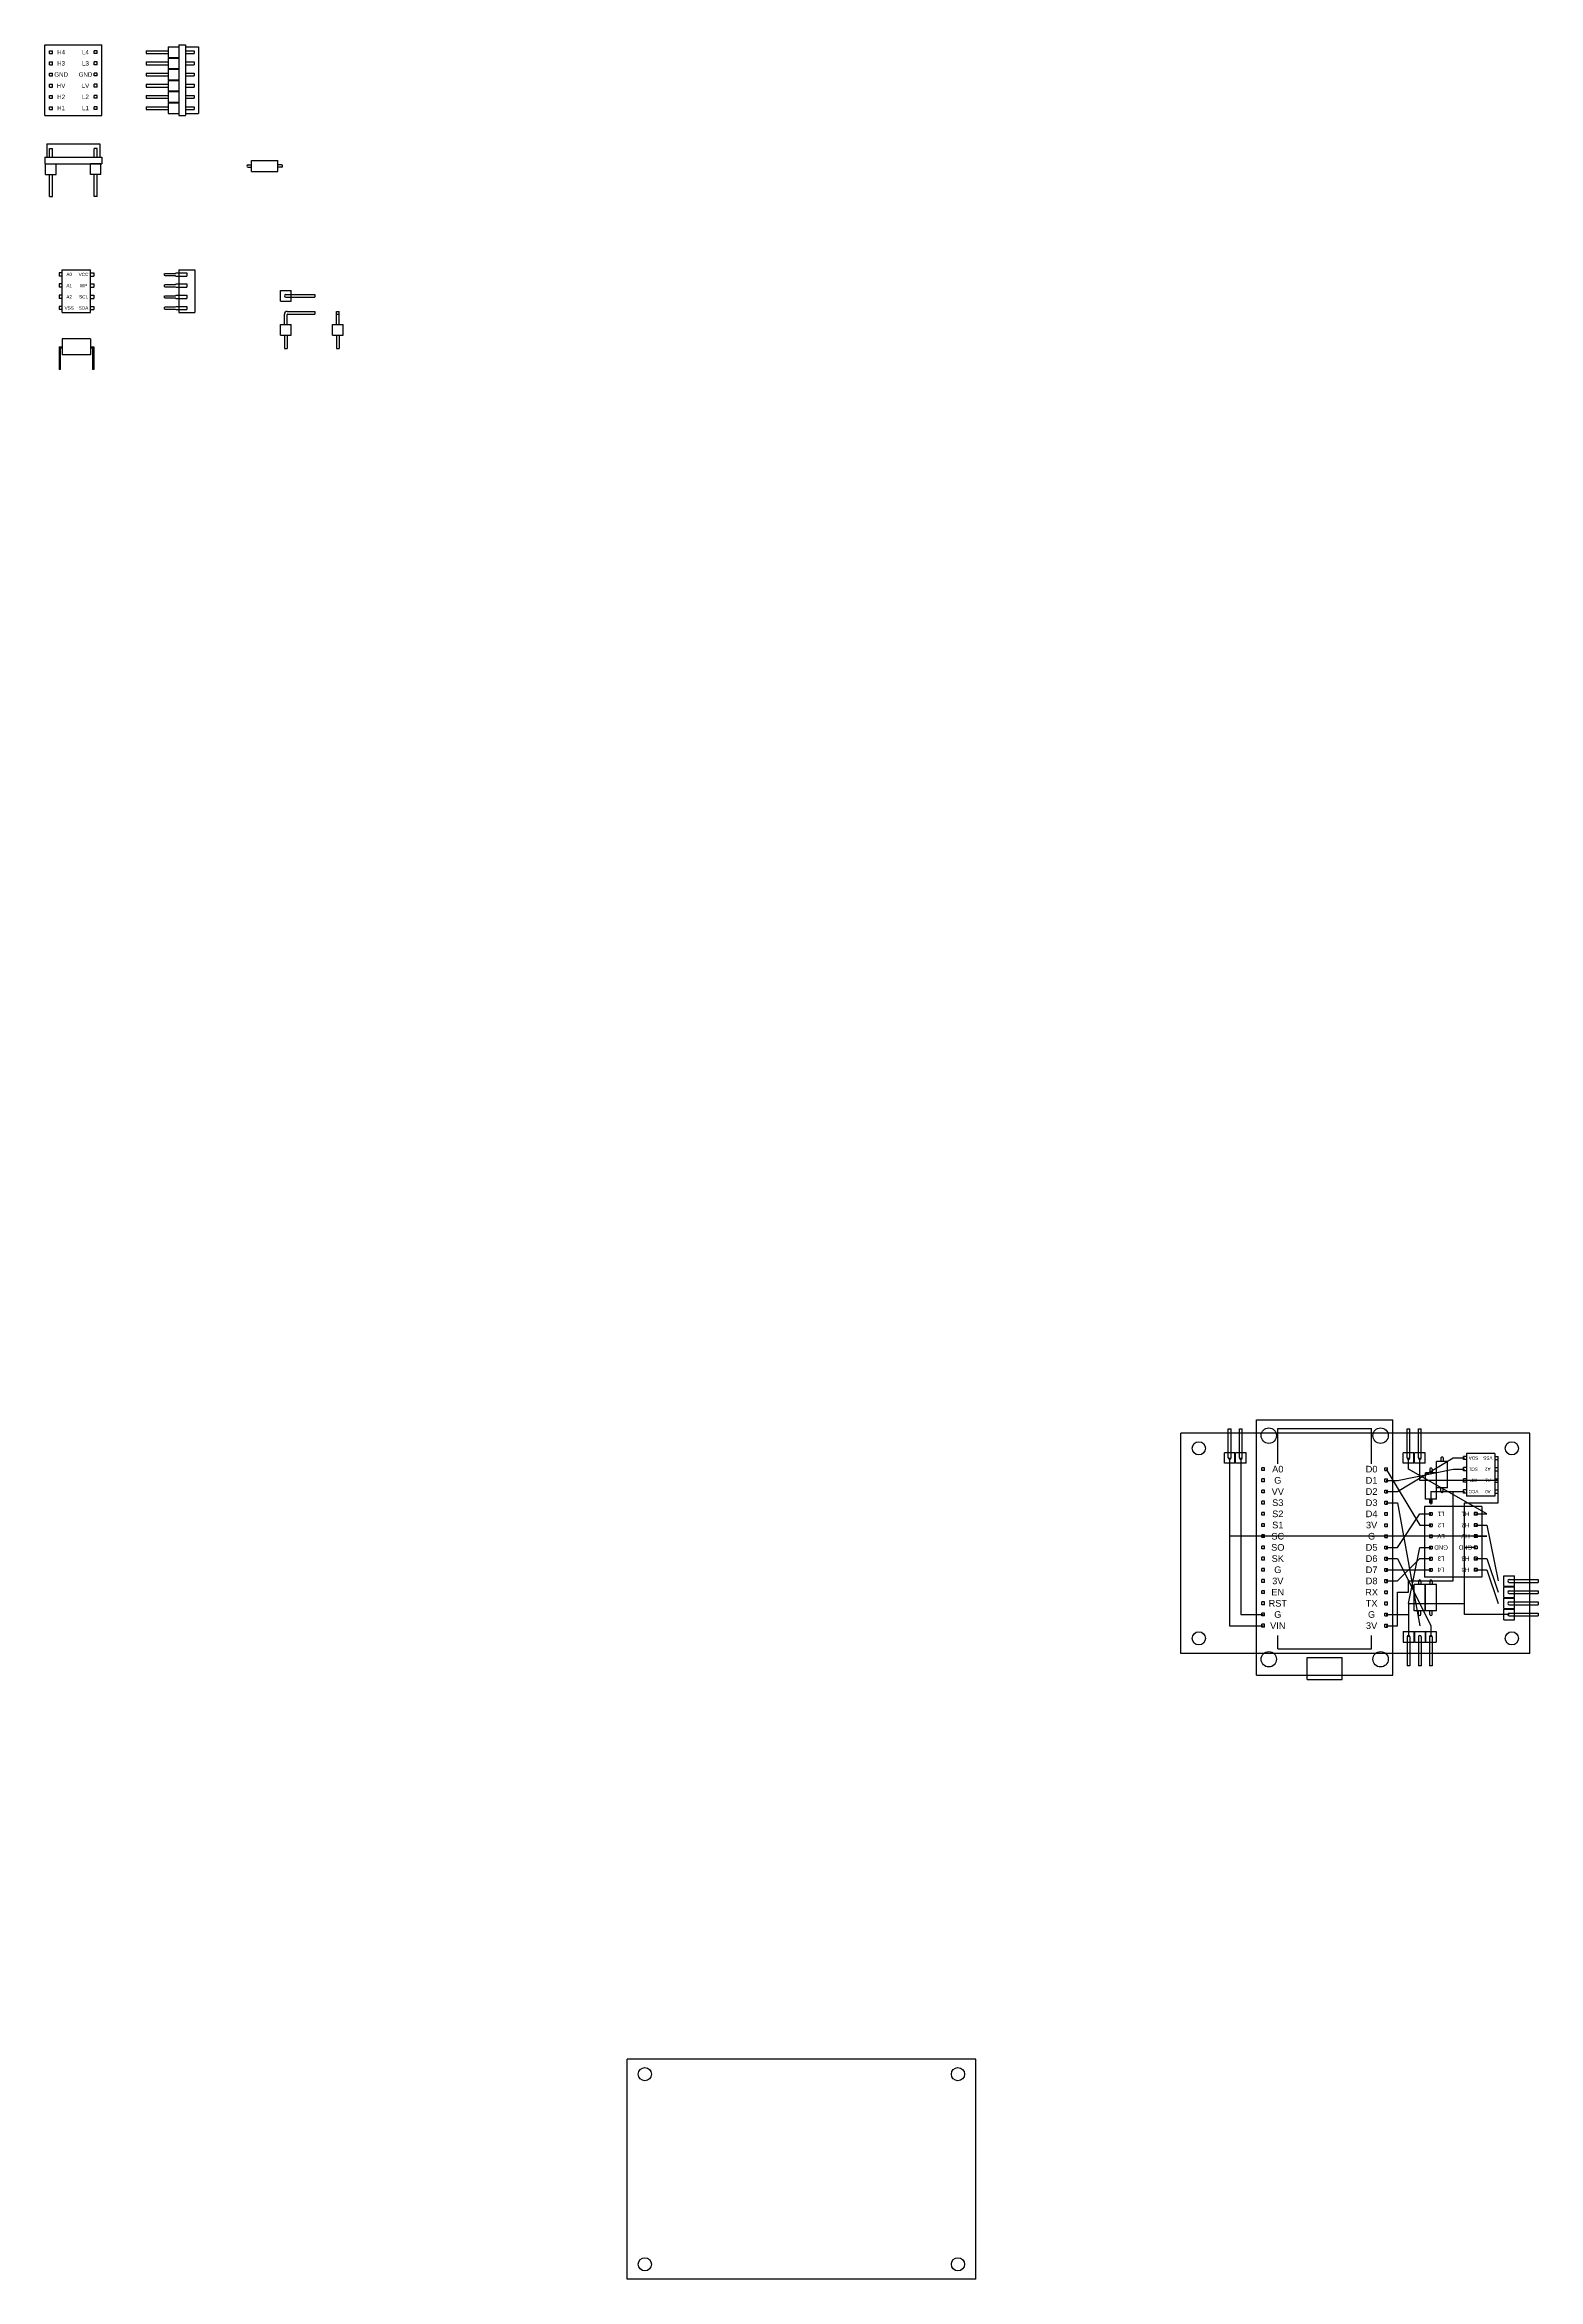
# Model space of a CAD drawing. Header units: millimetres. Extents: x 568 to 6362, y 128 to 4828.
# Drawn here: x 6022 to 6362, y 1759 to 2267 of the extents above; entities that cross this region are included whole.
import ezdxf

# ---------------------------------------------------------------- set-up
doc = ezdxf.new("R2010")
doc.units = ezdxf.units.MM

# ---------------------------------------------------------------- blocks, each defined once
blk = doc.blocks.new('Z$W@#21726')
at = {"color": 30}
for p, q in [((0, 1), (0, 59)), ((0, 59), (31, 59)), ((4.845, 57), (26.155, 57)), ((4.845, 49), (4.845, 57)), ((26.155, 49), (26.155, 57)), ((31, 1), (31, 59)), ((1.845, 48.095), (1.215, 48.095)), ((1.215, 47.465), (1.215, 48.095)), ((1.845, 47.465), (1.215, 47.465)), ((1.845, 47.465), (1.845, 48.095)), ((29.155, 47.465), (29.155, 48.095)), ((29.155, 48.095), (29.785, 48.095)), ((29.155, 47.465), (29.785, 47.465)), ((29.785, 47.465), (29.785, 48.095)), ((1.845, 45.555), (1.215, 45.555)), ((1.215, 44.925), (1.215, 45.555)), ((1.845, 44.925), (1.215, 44.925)), ((1.845, 43.015), (1.215, 43.015)), ((1.215, 42.385), (1.215, 43.015)), ((1.845, 42.385), (1.215, 42.385)), ((1.845, 44.925), (1.845, 45.555)), ((1.845, 42.385), (1.845, 43.015)), ((29.155, 44.925), (29.155, 45.555)), ((29.155, 45.555), (29.785, 45.555)), ((29.155, 44.925), (29.785, 44.925)), ((29.155, 42.385), (29.155, 43.015)), ((29.155, 43.015), (29.785, 43.015)), ((29.155, 42.385), (29.785, 42.385)), ((29.785, 44.925), (29.785, 45.555)), ((29.785, 42.385), (29.785, 43.015)), ((1.845, 40.475), (1.215, 40.475)), ((1.215, 39.845), (1.215, 40.475)), ((1.845, 39.845), (1.215, 39.845)), ((1.845, 37.935), (1.215, 37.935)), ((1.215, 37.305), (1.215, 37.935)), ((1.845, 37.305), (1.215, 37.305)), ((1.845, 39.845), (1.845, 40.475)), ((1.845, 37.305), (1.845, 37.935)), ((29.155, 39.845), (29.155, 40.475)), ((29.155, 40.475), (29.785, 40.475)), ((29.155, 39.845), (29.785, 39.845)), ((29.155, 37.305), (29.155, 37.935)), ((29.155, 37.935), (29.785, 37.935)), ((29.155, 37.305), (29.785, 37.305)), ((29.785, 39.845), (29.785, 40.475)), ((29.785, 37.305), (29.785, 37.935)), ((1.845, 35.395), (1.215, 35.395)), ((1.215, 34.765), (1.215, 35.395)), ((1.845, 34.765), (1.215, 34.765)), ((1.845, 32.855), (1.215, 32.855)), ((1.215, 32.225), (1.215, 32.855)), ((1.845, 32.225), (1.215, 32.225)), ((1.845, 34.765), (1.845, 35.395)), ((1.845, 32.225), (1.845, 32.855)), ((29.155, 34.765), (29.155, 35.395)), ((29.155, 35.395), (29.785, 35.395)), ((29.155, 34.765), (29.785, 34.765)), ((29.155, 32.225), (29.155, 32.855)), ((29.155, 32.855), (29.785, 32.855)), ((29.155, 32.225), (29.785, 32.225)), ((29.785, 34.765), (29.785, 35.395)), ((29.785, 32.225), (29.785, 32.855)), ((1.845, 30.315), (1.215, 30.315)), ((1.215, 29.685), (1.215, 30.315)), ((1.845, 29.685), (1.215, 29.685)), ((1.845, 27.775), (1.215, 27.775)), ((1.215, 27.145), (1.215, 27.775)), ((1.845, 27.145), (1.215, 27.145)), ((1.845, 29.685), (1.845, 30.315)), ((1.845, 27.145), (1.845, 27.775)), ((29.155, 29.685), (29.155, 30.315)), ((29.155, 30.315), (29.785, 30.315)), ((29.155, 29.685), (29.785, 29.685)), ((29.155, 27.145), (29.155, 27.775)), ((29.155, 27.775), (29.785, 27.775)), ((29.155, 27.145), (29.785, 27.145)), ((29.785, 29.685), (29.785, 30.315)), ((29.785, 27.145), (29.785, 27.775)), ((1.845, 25.235), (1.215, 25.235)), ((1.215, 24.605), (1.215, 25.235)), ((1.845, 24.605), (1.215, 24.605)), ((1.845, 22.695), (1.215, 22.695)), ((1.215, 22.065), (1.215, 22.695)), ((1.845, 22.065), (1.215, 22.065)), ((1.845, 24.605), (1.845, 25.235)), ((1.845, 22.065), (1.845, 22.695)), ((29.155, 24.605), (29.155, 25.235)), ((29.155, 25.235), (29.785, 25.235)), ((29.155, 24.605), (29.785, 24.605)), ((29.155, 22.065), (29.155, 22.695)), ((29.155, 22.695), (29.785, 22.695)), ((29.155, 22.065), (29.785, 22.065)), ((29.785, 24.605), (29.785, 25.235)), ((29.785, 22.065), (29.785, 22.695)), ((1.845, 20.155), (1.215, 20.155)), ((1.215, 19.525), (1.215, 20.155)), ((1.845, 19.525), (1.215, 19.525)), ((1.845, 17.615), (1.215, 17.615)), ((1.215, 16.985), (1.215, 17.615)), ((1.845, 16.985), (1.215, 16.985)), ((1.845, 19.525), (1.845, 20.155)), ((1.845, 16.985), (1.845, 17.615)), ((29.155, 19.525), (29.155, 20.155)), ((29.155, 20.155), (29.785, 20.155)), ((29.155, 19.525), (29.785, 19.525)), ((29.155, 16.985), (29.155, 17.615)), ((29.155, 17.615), (29.785, 17.615)), ((29.155, 16.985), (29.785, 16.985)), ((29.785, 19.525), (29.785, 20.155)), ((29.785, 16.985), (29.785, 17.615)), ((1.845, 15.075), (1.215, 15.075)), ((1.215, 14.445), (1.215, 15.075)), ((1.845, 14.445), (1.215, 14.445)), ((1.845, 12.535), (1.215, 12.535)), ((1.215, 11.905), (1.215, 12.535)), ((1.845, 11.905), (1.215, 11.905)), ((1.845, 14.445), (1.845, 15.075)), ((1.845, 11.905), (1.845, 12.535)), ((29.155, 14.445), (29.155, 15.075)), ((29.155, 15.075), (29.785, 15.075)), ((29.155, 14.445), (29.785, 14.445)), ((29.155, 11.905), (29.155, 12.535)), ((29.155, 12.535), (29.785, 12.535)), ((29.155, 11.905), (29.785, 11.905)), ((29.785, 14.445), (29.785, 15.075)), ((29.785, 11.905), (29.785, 12.535)), ((4.845, 7), (4.845, 10)), ((4.845, 7), (26.155, 7)), ((26.155, 7), (26.155, 10)), ((0, 1), (31, 1)), ((11.5, 0), (11.5, 5)), ((11.5, 5), (19.5, 5)), ((11.5, 0), (19.5, 0)), ((19.5, 0), (19.5, 5))]:
    blk.add_line(p, q, dxfattribs=at)
for centre in [(2.8, 55.4), (28.2, 55.4), (2.8, 4.6), (28.2, 4.6)]:
    blk.add_circle(centre, 1.75, dxfattribs=at)
at = {"color": 30, "char_height": 1.5, "width": 6, "attachment_point": 5}
for s, insert in [('{\\fArial|b0|i0|c238|p0;A0}', (4.845, 47.78)), ('{\\fArial|b0|i0|c238|p0;G}', (4.845, 45.24)), ('{\\fArial|b0|i0|c238|p0;D0}', (26.155, 47.78)), ('{\\fArial|b0|i0|c238|p0;D1}', (26.155, 45.24)), ('{\\fArial|b0|i0|c238|p0;VV}', (4.845, 42.7)), ('{\\fArial|b0|i0|c238|p0;S3}', (4.845, 40.16)), ('{\\fArial|b0|i0|c238|p0;D2}', (26.155, 42.7)), ('{\\fArial|b0|i0|c238|p0;D3}', (26.155, 40.16)), ('{\\fArial|b0|i0|c238|p0;S2}', (4.845, 37.62)), ('{\\fArial|b0|i0|c238|p0;S1}', (4.845, 35.08)), ('{\\fArial|b0|i0|c238|p0;3V}', (26.155, 35.08)), ('{\\fArial|b0|i0|c238|p0;D4}', (26.155, 37.62)), ('{\\fArial|b0|i0|c238|p0;SO}', (4.845, 30)), ('{\\fArial|b0|i0|c238|p0;SC}', (4.845, 32.54)), ('{\\fArial|b0|i0|c238|p0;D5}', (26.155, 30)), ('{\\fArial|b0|i0|c238|p0;G}', (26.155, 32.54)), ('{\\fArial|b0|i0|c238|p0;SK}', (4.845, 27.46)), ('{\\fArial|b0|i0|c238|p0;G}', (4.845, 24.92)), ('{\\fArial|b0|i0|c238|p0;D6}', (26.155, 27.46)), ('{\\fArial|b0|i0|c238|p0;D7}', (26.155, 24.92)), ('{\\fArial|b0|i0|c238|p0;EN}', (4.845, 19.84)), ('{\\fArial|b0|i0|c238|p0;3V}', (4.845, 22.38)), ('{\\fArial|b0|i0|c238|p0;RX}', (26.155, 19.84)), ('{\\fArial|b0|i0|c238|p0;D8}', (26.155, 22.38)), ('{\\fArial|b0|i0|c238|p0;RST}', (4.845, 17.3)), ('{\\fArial|b0|i0|c238|p0;G}', (4.845, 14.76)), ('{\\fArial|b0|i0|c238|p0;TX}', (26.155, 17.3)), ('{\\fArial|b0|i0|c238|p0;G}', (26.155, 14.76)), ('{\\fArial|b0|i0|c238|p0;VIN}', (4.845, 12.22)), ('{\\fArial|b0|i0|c238|p0;3V}', (26.155, 12.22))]:
    blk.add_mtext(s, dxfattribs=dict(at, insert=insert))
blk = doc.blocks.new('Z$W@#11942')
at = {"color": 40}
for p, q in [((0, 0), (0, 16.1)), ((0, 16.1), (13, 16.1)), ((13, 0), (13, 16.1)), ((1.105, 14.085), (1.105, 14.715)), ((1.105, 14.715), (1.735, 14.715)), ((1.105, 14.085), (1.735, 14.085)), ((1.105, 11.545), (1.105, 12.175)), ((1.105, 12.175), (1.735, 12.175)), ((1.105, 11.545), (1.735, 11.545)), ((1.735, 14.085), (1.735, 14.715)), ((1.735, 11.545), (1.735, 12.175)), ((11.895, 14.715), (11.265, 14.715)), ((11.265, 14.085), (11.265, 14.715)), ((11.895, 14.085), (11.265, 14.085)), ((11.895, 12.175), (11.265, 12.175)), ((11.265, 11.545), (11.265, 12.175)), ((11.895, 11.545), (11.265, 11.545)), ((11.895, 14.085), (11.895, 14.715)), ((11.895, 11.545), (11.895, 12.175)), ((1.105, 9.005), (1.105, 9.635)), ((1.105, 9.635), (1.735, 9.635)), ((1.105, 9.005), (1.735, 9.005)), ((1.105, 6.465), (1.105, 7.095)), ((1.105, 7.095), (1.735, 7.095)), ((1.105, 6.465), (1.735, 6.465)), ((1.735, 9.005), (1.735, 9.635)), ((1.735, 6.465), (1.735, 7.095)), ((11.895, 9.635), (11.265, 9.635)), ((11.265, 9.005), (11.265, 9.635)), ((11.895, 9.005), (11.265, 9.005)), ((11.895, 7.095), (11.265, 7.095)), ((11.265, 6.465), (11.265, 7.095)), ((11.895, 6.465), (11.265, 6.465)), ((11.895, 9.005), (11.895, 9.635)), ((11.895, 6.465), (11.895, 7.095)), ((0, 0), (13, 0)), ((1.105, 3.925), (1.105, 4.555)), ((1.105, 4.555), (1.735, 4.555)), ((1.105, 3.925), (1.735, 3.925)), ((1.105, 1.385), (1.105, 2.015)), ((1.105, 2.015), (1.735, 2.015)), ((1.105, 1.385), (1.735, 1.385)), ((1.735, 3.925), (1.735, 4.555)), ((1.735, 1.385), (1.735, 2.015)), ((11.895, 4.555), (11.265, 4.555)), ((11.265, 3.925), (11.265, 4.555)), ((11.895, 3.925), (11.265, 3.925)), ((11.895, 2.015), (11.265, 2.015)), ((11.265, 1.385), (11.265, 2.015)), ((11.895, 1.385), (11.265, 1.385)), ((11.895, 3.925), (11.895, 4.555)), ((11.895, 1.385), (11.895, 2.015))]:
    blk.add_line(p, q, dxfattribs=at)
at = {"color": 40, "char_height": 1, "width": 4, "attachment_point": 5}
for s, insert in [('{\\fArial|b0|i0|c238|p0;H4}', (3.735, 14.4)), ('{\\fArial|b0|i0|c238|p0;H3}', (3.735, 11.86)), ('{\\fArial|b0|i0|c238|p0;L4}', (9.265, 14.4)), ('{\\fArial|b0|i0|c238|p0;L3}', (9.265, 11.86)), ('{\\fArial|b0|i0|c238|p0;GND}', (3.735, 9.32)), ('{\\fArial|b0|i0|c238|p0;HV}', (3.735, 6.78)), ('{\\fArial|b0|i0|c238|p0;GND}', (9.265, 9.32)), ('{\\fArial|b0|i0|c238|p0;LV}', (9.265, 6.78)), ('{\\fArial|b0|i0|c238|p0;H2}', (3.735, 4.24)), ('{\\fArial|b0|i0|c238|p0;H1}', (3.735, 1.7)), ('{\\fArial|b0|i0|c238|p0;L2}', (9.265, 4.24)), ('{\\fArial|b0|i0|c238|p0;L1}', (9.265, 1.7))]:
    blk.add_mtext(s, dxfattribs=dict(at, insert=insert))
blk = doc.blocks.new('Z$W@#2995')
at = {"color": 52}
for p, q in [((0, 9.015), (0, 8.265)), ((0.735, 9.015), (0, 9.015)), ((0.735, 8.265), (0, 8.265)), ((0, 6.475), (0, 5.725)), ((0.735, 6.475), (0, 6.475)), ((0.735, 5.725), (0, 5.725)), ((0.735, 0), (0.735, 9.66)), ((0.735, 9.66), (7.135, 9.66)), ((7.135, 0), (7.135, 9.66)), ((7.135, 9.015), (7.87, 9.015)), ((7.135, 8.265), (7.87, 8.265)), ((7.135, 6.475), (7.87, 6.475)), ((7.135, 5.725), (7.87, 5.725)), ((7.87, 9.015), (7.87, 8.265)), ((7.87, 6.475), (7.87, 5.725)), ((0, 3.935), (0, 3.185)), ((0.735, 3.935), (0, 3.935)), ((0.735, 3.185), (0, 3.185)), ((0, 1.395), (0, 0.645)), ((0.735, 1.395), (0, 1.395)), ((0.735, 0.645), (0, 0.645)), ((0.735, 0), (7.135, 0)), ((7.135, 3.935), (7.87, 3.935)), ((7.135, 3.185), (7.87, 3.185)), ((7.135, 1.395), (7.87, 1.395)), ((7.135, 0.645), (7.87, 0.645)), ((7.87, 3.935), (7.87, 3.185)), ((7.87, 1.395), (7.87, 0.645))]:
    blk.add_line(p, q, dxfattribs=at)
at = {"color": 52, "char_height": 0.75, "width": 3.2525, "attachment_point": 5}
for s, insert in [('{\\fArial|b0|i0|c238|p0;A0}', (2.30875, 8.64)), ('{\\fArial|b0|i0|c238|p0;A1}', (2.30875, 6.1)), ('{\\fArial|b0|i0|c238|p0;VCC}', (5.56125, 8.64)), ('{\\fArial|b0|i0|c238|p0;WP}', (5.56125, 6.1)), ('{\\fArial|b0|i0|c238|p0;VSS}', (2.30875, 1.02)), ('{\\fArial|b0|i0|c238|p0;A2}', (2.30875, 3.56)), ('{\\fArial|b0|i0|c238|p0;SDA}', (5.56125, 1.02)), ('{\\fArial|b0|i0|c238|p0;SCL}', (5.56125, 3.56))]:
    blk.add_mtext(s, dxfattribs=dict(at, insert=insert))
blk = doc.blocks.new('Z$W@#25667')
at = {"color": 72}
for p, q in [((0, 0), (0, 2.4)), ((0, 2.4), (2.4, 2.4)), ((0, 0), (2.4, 0)), ((1.2, 1.515), (7.815, 1.515)), ((1.2, 0.885), (7.815, 0.885)), ((2.4, 0), (2.4, 2.4)), ((7.815, 1.515), (7.815, 0.885))]:
    blk.add_line(p, q, dxfattribs=at)
blk.add_arc((1.2, 1.2), 0.315, 90, 270, dxfattribs=at)
blk = doc.blocks.new('Z$W@#26299')
at = {"color": 191}
for p, q in [((0.25, 1.5), (1.06, 1.5)), ((0.25, 1), (1.06, 1)), ((1.06, 0), (1.06, 2.5)), ((1.06, 2.5), (7.06, 2.5)), ((1.06, 0), (7.06, 0)), ((7.06, 0), (7.06, 2.5)), ((7.87, 1.5), (7.06, 1.5)), ((7.87, 1), (7.06, 1))]:
    blk.add_line(p, q, dxfattribs=at)
for centre, start, end in [((0.25, 1.25), 90, 270), ((7.87, 1.25), 270, 90)]:
    blk.add_arc(centre, 0.25, start, end, dxfattribs=at)
blk = doc.blocks.new('Z$W@#16827')
at = {"color": 8}
for p, q in [((0, 0), (0, 50)), ((79.25, 50), (0, 50)), ((79.25, 0), (79.25, 50)), ((79.25, 0), (0, 0))]:
    blk.add_line(p, q, dxfattribs=at)
for centre in [(4.065, 46.59), (75.185, 46.59), (4.065, 3.41), (75.185, 3.41)]:
    blk.add_circle(centre, 1.5, dxfattribs=at)

msp = doc.modelspace()

# ---------------------------------------------------------------- linework, layer by layer
at = {"color": 40}
for p, q in [((6022.374, 2250.63), (6022.374, 2266.73)), ((6022.374, 2266.73), (6035.374, 2266.73)), ((6023.479, 2264.715), (6023.479, 2265.345)), ((6023.479, 2265.345), (6024.109, 2265.345)), ((6023.479, 2264.715), (6024.109, 2264.715)), ((6024.109, 2264.715), (6024.109, 2265.345)), ((6034.269, 2265.345), (6033.639, 2265.345)), ((6033.639, 2264.715), (6033.639, 2265.345)), ((6034.269, 2264.715), (6033.639, 2264.715)), ((6034.269, 2264.715), (6034.269, 2265.345)), ((6035.374, 2250.63), (6035.374, 2266.73)), ((6045.426, 2265.345), (6045.426, 2264.715)), ((6045.426, 2265.345), (6050.426, 2265.345)), ((6045.426, 2264.715), (6050.426, 2264.715)), ((6050.426, 2266.23), (6050.426, 2263.83)), ((6050.426, 2266.23), (6052.826, 2266.23)), ((6052.826, 2266.73), (6052.826, 2250.63)), ((6052.826, 2266.73), (6054.326, 2266.73)), ((6054.326, 2266.73), (6054.326, 2250.63)), ((6054.326, 2266.23), (6057.326, 2266.23)), ((6054.326, 2265.345), (6056.326, 2265.345)), ((6054.326, 2264.715), (6056.326, 2264.715)), ((6056.326, 2265.345), (6056.326, 2264.715)), ((6057.326, 2266.23), (6057.326, 2251.13)), ((6023.479, 2262.175), (6023.479, 2262.805)), ((6023.479, 2262.805), (6024.109, 2262.805)), ((6023.479, 2262.175), (6024.109, 2262.175)), ((6023.479, 2259.635), (6023.479, 2260.265)), ((6023.479, 2260.265), (6024.109, 2260.265)), ((6023.479, 2259.635), (6024.109, 2259.635)), ((6024.109, 2262.175), (6024.109, 2262.805)), ((6024.109, 2259.635), (6024.109, 2260.265)), ((6034.269, 2262.805), (6033.639, 2262.805)), ((6033.639, 2262.175), (6033.639, 2262.805)), ((6034.269, 2262.175), (6033.639, 2262.175)), ((6034.269, 2260.265), (6033.639, 2260.265)), ((6033.639, 2259.635), (6033.639, 2260.265)), ((6034.269, 2259.635), (6033.639, 2259.635)), ((6034.269, 2262.175), (6034.269, 2262.805)), ((6034.269, 2259.635), (6034.269, 2260.265)), ((6045.426, 2262.805), (6045.426, 2262.175)), ((6045.426, 2262.805), (6050.426, 2262.805)), ((6045.426, 2262.175), (6050.426, 2262.175)), ((6045.426, 2260.265), (6045.426, 2259.635)), ((6045.426, 2260.265), (6050.426, 2260.265)), ((6045.426, 2259.635), (6050.426, 2259.635)), ((6050.426, 2263.83), (6052.826, 2263.83)), ((6050.426, 2263.69), (6050.426, 2261.29)), ((6050.426, 2263.69), (6052.826, 2263.69)), ((6050.426, 2261.29), (6052.826, 2261.29)), ((6050.426, 2261.15), (6050.426, 2258.75)), ((6050.426, 2261.15), (6052.826, 2261.15)), ((6054.326, 2262.805), (6056.326, 2262.805)), ((6054.326, 2262.175), (6056.326, 2262.175)), ((6054.326, 2260.265), (6056.326, 2260.265)), ((6054.326, 2259.635), (6056.326, 2259.635)), ((6056.326, 2262.805), (6056.326, 2262.175)), ((6056.326, 2260.265), (6056.326, 2259.635)), ((6023.479, 2257.095), (6023.479, 2257.725)), ((6023.479, 2257.725), (6024.109, 2257.725)), ((6023.479, 2257.095), (6024.109, 2257.095)), ((6023.479, 2254.555), (6023.479, 2255.185)), ((6023.479, 2255.185), (6024.109, 2255.185)), ((6023.479, 2254.555), (6024.109, 2254.555)), ((6024.109, 2257.095), (6024.109, 2257.725)), ((6024.109, 2254.555), (6024.109, 2255.185)), ((6034.269, 2257.725), (6033.639, 2257.725)), ((6033.639, 2257.095), (6033.639, 2257.725)), ((6034.269, 2257.095), (6033.639, 2257.095)), ((6034.269, 2255.185), (6033.639, 2255.185)), ((6033.639, 2254.555), (6033.639, 2255.185)), ((6034.269, 2254.555), (6033.639, 2254.555)), ((6034.269, 2257.095), (6034.269, 2257.725)), ((6034.269, 2254.555), (6034.269, 2255.185)), ((6045.426, 2257.725), (6045.426, 2257.095)), ((6045.426, 2257.725), (6050.426, 2257.725)), ((6045.426, 2257.095), (6050.426, 2257.095)), ((6045.426, 2255.185), (6045.426, 2254.555)), ((6045.426, 2255.185), (6050.426, 2255.185)), ((6045.426, 2254.555), (6050.426, 2254.555)), ((6050.426, 2258.75), (6052.826, 2258.75)), ((6050.426, 2258.61), (6050.426, 2256.21)), ((6050.426, 2258.61), (6052.826, 2258.61)), ((6050.426, 2256.21), (6052.826, 2256.21)), ((6050.426, 2256.07), (6050.426, 2253.67)), ((6050.426, 2256.07), (6052.826, 2256.07)), ((6054.326, 2257.725), (6056.326, 2257.725)), ((6054.326, 2257.095), (6056.326, 2257.095)), ((6054.326, 2255.185), (6056.326, 2255.185)), ((6054.326, 2254.555), (6056.326, 2254.555)), ((6056.326, 2257.725), (6056.326, 2257.095)), ((6056.326, 2255.185), (6056.326, 2254.555)), ((6022.374, 2250.63), (6035.374, 2250.63)), ((6023.479, 2252.015), (6023.479, 2252.645)), ((6023.479, 2252.645), (6024.109, 2252.645)), ((6023.479, 2252.015), (6024.109, 2252.015)), ((6024.109, 2252.015), (6024.109, 2252.645)), ((6034.269, 2252.645), (6033.639, 2252.645)), ((6033.639, 2252.015), (6033.639, 2252.645)), ((6034.269, 2252.015), (6033.639, 2252.015)), ((6034.269, 2252.015), (6034.269, 2252.645)), ((6045.426, 2252.645), (6045.426, 2252.015)), ((6045.426, 2252.645), (6050.426, 2252.645)), ((6045.426, 2252.015), (6050.426, 2252.015)), ((6050.426, 2253.67), (6052.826, 2253.67)), ((6050.426, 2253.53), (6050.426, 2251.13)), ((6050.426, 2253.53), (6052.826, 2253.53)), ((6050.426, 2251.13), (6052.826, 2251.13)), ((6052.826, 2250.63), (6054.326, 2250.63)), ((6054.326, 2252.645), (6056.326, 2252.645)), ((6054.326, 2252.015), (6056.326, 2252.015)), ((6054.326, 2251.13), (6057.326, 2251.13)), ((6056.326, 2252.645), (6056.326, 2252.015)), ((6022.874, 2244.175), (6034.874, 2244.175)), ((6022.874, 2244.175), (6022.874, 2241.175)), ((6034.874, 2244.175), (6034.874, 2241.175)), ((6022.374, 2241.175), (6022.374, 2239.675)), ((6022.374, 2241.175), (6035.374, 2241.175)), ((6022.374, 2239.675), (6035.374, 2239.675)), ((6022.594, 2237.275), (6022.594, 2239.675)), ((6022.594, 2239.675), (6024.994, 2239.675)), ((6023.479, 2243.175), (6024.109, 2243.175)), ((6023.479, 2241.175), (6023.479, 2243.175)), ((6024.109, 2241.175), (6024.109, 2243.175)), ((6024.994, 2237.275), (6024.994, 2239.675)), ((6032.754, 2237.275), (6032.754, 2239.675)), ((6035.154, 2239.675), (6032.754, 2239.675)), ((6034.269, 2243.175), (6033.639, 2243.175)), ((6033.639, 2241.175), (6033.639, 2243.175)), ((6034.269, 2241.175), (6034.269, 2243.175)), ((6035.154, 2237.275), (6035.154, 2239.675)), ((6035.374, 2241.175), (6035.374, 2239.675)), ((6022.594, 2237.275), (6024.994, 2237.275)), ((6023.479, 2232.275), (6023.479, 2237.275)), ((6024.109, 2232.275), (6024.109, 2237.275)), ((6035.154, 2237.275), (6032.754, 2237.275)), ((6033.639, 2232.275), (6033.639, 2237.275)), ((6034.269, 2232.275), (6034.269, 2237.275)), ((6023.479, 2232.275), (6024.109, 2232.275)), ((6034.269, 2232.275), (6033.639, 2232.275))]:
    msp.add_line(p, q, dxfattribs=at)
at = {"color": 191}
for p, q in [((6068.561, 2239.417), (6069.371, 2239.417)), ((6068.561, 2238.917), (6069.371, 2238.917)), ((6069.371, 2237.917), (6069.371, 2240.417)), ((6069.371, 2240.417), (6075.371, 2240.417)), ((6075.371, 2237.917), (6075.371, 2240.417)), ((6076.181, 2239.417), (6075.371, 2239.417)), ((6076.181, 2238.917), (6075.371, 2238.917)), ((6069.371, 2237.917), (6075.371, 2237.917))]:
    msp.add_line(p, q, dxfattribs=at)
at = {"color": 52}
for p, q in [((6025.637, 2214.904), (6025.637, 2214.154)), ((6026.372, 2214.904), (6025.637, 2214.904)), ((6026.372, 2214.154), (6025.637, 2214.154)), ((6026.372, 2205.889), (6026.372, 2215.549)), ((6026.372, 2215.549), (6032.772, 2215.549)), ((6032.772, 2205.889), (6032.772, 2215.549)), ((6032.772, 2214.904), (6033.507, 2214.904)), ((6032.772, 2214.154), (6033.507, 2214.154)), ((6033.507, 2214.904), (6033.507, 2214.154)), ((6049.526, 2214.654), (6049.726, 2214.779)), ((6049.526, 2214.654), (6049.526, 2214.404)), ((6049.526, 2214.404), (6049.726, 2214.279)), ((6049.726, 2214.779), (6052.026, 2214.779)), ((6049.726, 2214.279), (6052.026, 2214.279)), ((6052.026, 2214.779), (6052.226, 2214.904)), ((6052.026, 2214.279), (6052.226, 2214.154)), ((6052.226, 2214.904), (6054.651, 2214.904)), ((6052.226, 2214.154), (6054.651, 2214.154)), ((6052.826, 2215.549), (6056.476, 2215.549)), ((6052.826, 2215.549), (6052.826, 2205.889)), ((6054.651, 2214.904), (6054.651, 2214.154)), ((6056.476, 2215.549), (6056.476, 2205.889)), ((6025.637, 2212.364), (6025.637, 2211.614)), ((6026.372, 2212.364), (6025.637, 2212.364)), ((6026.372, 2211.614), (6025.637, 2211.614)), ((6025.637, 2209.824), (6025.637, 2209.074)), ((6026.372, 2209.824), (6025.637, 2209.824)), ((6026.372, 2209.074), (6025.637, 2209.074)), ((6032.772, 2212.364), (6033.507, 2212.364)), ((6032.772, 2211.614), (6033.507, 2211.614)), ((6032.772, 2209.824), (6033.507, 2209.824)), ((6032.772, 2209.074), (6033.507, 2209.074)), ((6033.507, 2212.364), (6033.507, 2211.614)), ((6033.507, 2209.824), (6033.507, 2209.074)), ((6049.526, 2212.114), (6049.726, 2212.239)), ((6049.526, 2212.114), (6049.526, 2211.864)), ((6049.526, 2211.864), (6049.726, 2211.739)), ((6049.526, 2209.574), (6049.726, 2209.699)), ((6049.526, 2209.574), (6049.526, 2209.324)), ((6049.526, 2209.324), (6049.726, 2209.199)), ((6049.726, 2212.239), (6052.026, 2212.239)), ((6049.726, 2211.739), (6052.026, 2211.739)), ((6049.726, 2209.699), (6052.026, 2209.699)), ((6049.726, 2209.199), (6052.026, 2209.199)), ((6052.026, 2212.239), (6052.226, 2212.364)), ((6052.026, 2211.739), (6052.226, 2211.614)), ((6052.026, 2209.699), (6052.226, 2209.824)), ((6052.026, 2209.199), (6052.226, 2209.074)), ((6052.226, 2212.364), (6054.651, 2212.364)), ((6052.226, 2211.614), (6054.651, 2211.614)), ((6052.226, 2209.824), (6054.651, 2209.824)), ((6052.226, 2209.074), (6054.651, 2209.074)), ((6054.651, 2212.364), (6054.651, 2211.614)), ((6054.651, 2209.824), (6054.651, 2209.074)), ((6025.637, 2207.284), (6025.637, 2206.534)), ((6026.372, 2207.284), (6025.637, 2207.284)), ((6026.372, 2206.534), (6025.637, 2206.534)), ((6026.372, 2205.889), (6032.772, 2205.889)), ((6032.772, 2207.284), (6033.507, 2207.284)), ((6032.772, 2206.534), (6033.507, 2206.534)), ((6033.507, 2207.284), (6033.507, 2206.534)), ((6049.526, 2207.034), (6049.726, 2207.159)), ((6049.526, 2207.034), (6049.526, 2206.784)), ((6049.526, 2206.784), (6049.726, 2206.659)), ((6049.726, 2207.159), (6052.026, 2207.159)), ((6049.726, 2206.659), (6052.026, 2206.659)), ((6052.026, 2207.159), (6052.226, 2207.284)), ((6052.026, 2206.659), (6052.226, 2206.534)), ((6052.226, 2207.284), (6054.651, 2207.284)), ((6052.226, 2206.534), (6054.651, 2206.534)), ((6052.826, 2205.889), (6056.476, 2205.889)), ((6054.651, 2207.284), (6054.651, 2206.534)), ((6026.372, 2199.92), (6026.372, 2196.27)), ((6032.772, 2199.92), (6026.372, 2199.92)), ((6032.772, 2199.92), (6032.772, 2196.27)), ((6025.637, 2198.095), (6025.637, 2192.97)), ((6025.637, 2198.095), (6026.372, 2198.095)), ((6025.887, 2197.845), (6025.887, 2192.97)), ((6025.887, 2197.845), (6026.372, 2197.845)), ((6032.772, 2196.27), (6026.372, 2196.27)), ((6032.772, 2198.095), (6033.507, 2198.095)), ((6032.772, 2197.845), (6033.257, 2197.845)), ((6033.257, 2197.845), (6033.257, 2192.97)), ((6033.507, 2198.095), (6033.507, 2192.97)), ((6025.887, 2192.97), (6025.637, 2192.97)), ((6033.507, 2192.97), (6033.257, 2192.97))]:
    msp.add_line(p, q, dxfattribs=at)
at = {"color": 72}
for p, q in [((6075.949, 2208.471), (6075.949, 2210.871)), ((6075.949, 2210.871), (6078.349, 2210.871)), ((6075.949, 2208.471), (6078.349, 2208.471)), ((6077.149, 2209.986), (6083.764, 2209.986)), ((6077.149, 2209.356), (6083.764, 2209.356)), ((6078.349, 2208.471), (6078.349, 2210.871)), ((6083.764, 2209.986), (6083.764, 2209.356)), ((6076.834, 2203.132), (6076.834, 2205.502)), ((6077.464, 2206.132), (6083.764, 2206.132)), ((6077.464, 2203.132), (6077.464, 2205.458)), ((6077.509, 2205.502), (6083.764, 2205.502)), ((6083.764, 2206.132), (6083.764, 2205.502)), ((6088.642, 2206.132), (6089.272, 2206.132)), ((6088.642, 2203.132), (6088.642, 2206.132)), ((6088.642, 2205.502), (6089.272, 2205.502)), ((6089.272, 2203.132), (6089.272, 2206.132)), ((6075.949, 2200.732), (6075.949, 2203.132)), ((6075.949, 2203.132), (6078.349, 2203.132)), ((6075.949, 2200.732), (6078.349, 2200.732)), ((6076.834, 2200.732), (6076.834, 2197.732)), ((6077.464, 2200.732), (6077.464, 2197.732)), ((6078.349, 2200.732), (6078.349, 2203.132)), ((6087.757, 2200.732), (6087.757, 2203.132)), ((6087.757, 2203.132), (6090.157, 2203.132)), ((6087.757, 2200.732), (6090.157, 2200.732)), ((6088.642, 2200.732), (6088.642, 2197.732)), ((6089.272, 2200.732), (6089.272, 2197.732)), ((6090.157, 2200.732), (6090.157, 2203.132)), ((6076.834, 2197.732), (6077.464, 2197.732)), ((6088.642, 2197.732), (6089.272, 2197.732))]:
    msp.add_line(p, q, dxfattribs=at)
at = {"color": 1}
for p, q in [((6291.554, 1945.645), (6291.554, 1907.545)), ((6337.274, 1938.025), (6344.894, 1938.025)), ((6337.274, 1938.025), (6337.274, 1935.485)), ((6342.354, 1917.705), (6342.354, 1938.025)), ((6342.354, 1927.865), (6337.274, 1927.865)), ((6342.354, 1927.865), (6337.274, 1927.865)), ((6329.654, 1907.545), (6329.654, 1915.165)), ((6329.654, 1915.165), (6332.194, 1915.165)), ((6332.194, 1917.705), (6342.354, 1917.705)), ((6332.194, 1915.165), (6332.194, 1917.705)), ((6291.554, 1907.545), (6299.174, 1907.545)), ((6327.114, 1907.545), (6329.654, 1907.545))]:
    msp.add_line(p, q, dxfattribs=at)
at = {"color": 5}
for p, q in [((6294.094, 1945.645), (6294.094, 1910.085)), ((6334.734, 1940.565), (6334.734, 1945.645)), ((6352.514, 1935.485), (6352.514, 1945.645)), ((6352.514, 1940.565), (6334.734, 1940.565)), ((6344.894, 1912.625), (6344.894, 1935.485)), ((6344.894, 1935.485), (6352.514, 1935.485)), ((6332.194, 1912.625), (6334.734, 1925.325)), ((6334.734, 1925.325), (6337.274, 1925.325)), ((6347.434, 1925.325), (6344.894, 1925.325)), ((6294.094, 1910.085), (6299.174, 1910.085)), ((6327.114, 1910.085), (6332.194, 1910.085)), ((6332.194, 1912.625), (6332.194, 1905.005)), ((6332.194, 1912.625), (6344.894, 1912.625)), ((6344.894, 1910.085), (6344.894, 1912.625)), ((6355.054, 1910.085), (6344.894, 1910.085))]:
    msp.add_line(p, q, dxfattribs=at)
at = {"color": 102}
for p, q in [((6329.654, 1938.025), (6342.354, 1945.645)), ((6332.194, 1943.105), (6332.194, 1945.645)), ((6342.354, 1945.645), (6344.894, 1945.645)), ((6327.114, 1943.105), (6334.734, 1930.405)), ((6327.114, 1940.565), (6329.654, 1940.565)), ((6329.654, 1940.565), (6342.354, 1943.105)), ((6349.974, 1932.945), (6332.194, 1943.105)), ((6342.354, 1943.105), (6344.894, 1943.105)), ((6327.114, 1938.025), (6329.654, 1938.025)), ((6327.114, 1935.485), (6329.654, 1935.485)), ((6329.654, 1935.485), (6334.734, 1907.545)), ((6329.654, 1925.325), (6334.734, 1932.945)), ((6334.734, 1932.945), (6337.274, 1932.945)), ((6334.734, 1930.405), (6337.274, 1930.405)), ((6347.434, 1932.945), (6349.974, 1932.945)), ((6347.434, 1930.405), (6349.974, 1930.405)), ((6349.974, 1930.405), (6352.514, 1917.705)), ((6349.974, 1927.865), (6291.554, 1927.865)), ((6327.114, 1925.325), (6329.654, 1925.325)), ((6347.434, 1927.865), (6349.974, 1927.865)), ((6327.114, 1922.785), (6329.654, 1922.785)), ((6327.114, 1920.245), (6329.654, 1920.245)), ((6329.654, 1922.785), (6337.274, 1907.545)), ((6329.654, 1917.705), (6334.734, 1922.785)), ((6329.654, 1920.245), (6334.734, 1920.245)), ((6334.734, 1922.785), (6337.274, 1922.785)), ((6334.734, 1920.245), (6337.274, 1920.245)), ((6347.434, 1922.785), (6349.974, 1922.785)), ((6347.434, 1920.245), (6349.974, 1920.245)), ((6349.974, 1922.785), (6352.514, 1915.165)), ((6349.974, 1920.245), (6352.514, 1912.625)), ((6327.114, 1917.705), (6329.654, 1917.705)), ((6337.274, 1907.545), (6337.274, 1905.005))]:
    msp.add_line(p, q, dxfattribs=at)
at = {"color": 8}
for p, q in [((6154.655, 1759.053), (6154.655, 1809.053)), ((6233.905, 1809.053), (6154.655, 1809.053)), ((6233.905, 1759.053), (6233.905, 1809.053)), ((6233.905, 1759.053), (6154.655, 1759.053))]:
    msp.add_line(p, q, dxfattribs=at)
for centre in [(6158.72, 1805.643), (6229.84, 1805.643), (6158.72, 1762.463), (6229.84, 1762.463)]:
    msp.add_circle(centre, 1.5, dxfattribs=at)
at = {"color": 191}
for centre, start, end in [((6068.561, 2239.167), 90, 270), ((6076.181, 2239.167), 270, 90)]:
    msp.add_arc(centre, 0.25, start, end, dxfattribs=at)
at = {"color": 72}
for centre, radius, end in [((6077.149, 2209.671), 0.315, 270), ((6077.464, 2205.502), 0.63, 180), ((6077.509, 2205.458), 0.0444, 180)]:
    msp.add_arc(centre, radius, 90, end, dxfattribs=at)

# ---------------------------------------------------------------- block references
at = {"color": 8}
msp.add_blockref('Z$W@#16827', (6280.484, 1901.253), dxfattribs=at)
at = {"color": 72}
for p, rotation in [((6292.754, 1944.445), 89.99999999999999), ((6295.294, 1944.445), 89.99999999999999), ((6333.394, 1944.445), 89.99999999999999), ((6335.934, 1944.445), 89.99999999999999), ((6330.994, 1906.205), -90.00000000000001), ((6333.534, 1906.205), -90.00000000000001), ((6336.074, 1906.205), -90.00000000000001)]:
    msp.add_blockref('Z$W@#25667', p, dxfattribs=dict(at, rotation=rotation))
at = {"color": 254}
msp.add_blockref('Z$W@#21726', (6297.644, 1895.325), dxfattribs=at)
at = {"color": 191, "rotation": 89.99999999999999}
for p in [(6341.064, 1937.775), (6338.524, 1935.235), (6335.984, 1909.835), (6338.524, 1909.835)]:
    msp.add_blockref('Z$W@#26299', p, dxfattribs=at)
at = {"color": 161, "rotation": 180}
for name, p in [('Z$W@#2995', (6352.514, 1946.665)), ('Z$W@#11942', (6348.854, 1934.645))]:
    msp.add_blockref(name, p, dxfattribs=at)
at = {"color": 72}
for p in [(6353.854, 1916.505), (6353.854, 1913.965), (6353.854, 1911.425), (6353.854, 1908.885)]:
    msp.add_blockref('Z$W@#25667', p, dxfattribs=at)

# ---------------------------------------------------------------- texts
at = {"color": 40, "char_height": 1, "width": 4, "attachment_point": 5}
for s, insert in [('{\\fArial|b0|i0|c238|p0;H4}', (6026.109, 2265.03)), ('{\\fArial|b0|i0|c238|p0;L4}', (6031.639, 2265.03)), ('{\\fArial|b0|i0|c238|p0;GND}', (6026.109, 2259.95)), ('{\\fArial|b0|i0|c238|p0;H3}', (6026.109, 2262.49)), ('{\\fArial|b0|i0|c238|p0;GND}', (6031.639, 2259.95)), ('{\\fArial|b0|i0|c238|p0;L3}', (6031.639, 2262.49)), ('{\\fArial|b0|i0|c238|p0;HV}', (6026.109, 2257.41)), ('{\\fArial|b0|i0|c238|p0;H2}', (6026.109, 2254.87)), ('{\\fArial|b0|i0|c238|p0;LV}', (6031.639, 2257.41)), ('{\\fArial|b0|i0|c238|p0;L2}', (6031.639, 2254.87)), ('{\\fArial|b0|i0|c238|p0;H1}', (6026.109, 2252.33)), ('{\\fArial|b0|i0|c238|p0;L1}', (6031.639, 2252.33))]:
    msp.add_mtext(s, dxfattribs=dict(at, insert=insert))
at = {"color": 52, "char_height": 0.75, "width": 3.2525, "attachment_point": 5}
for s, insert in [('{\\fArial|b0|i0|c238|p0;A0}', (6027.945, 2214.529)), ('{\\fArial|b0|i0|c238|p0;VCC}', (6031.198, 2214.529)), ('{\\fArial|b0|i0|c238|p0;A1}', (6027.945, 2211.989)), ('{\\fArial|b0|i0|c238|p0;A2}', (6027.945, 2209.449)), ('{\\fArial|b0|i0|c238|p0;SCL}', (6031.198, 2209.449)), ('{\\fArial|b0|i0|c238|p0;WP}', (6031.198, 2211.989)), ('{\\fArial|b0|i0|c238|p0;VSS}', (6027.945, 2206.909)), ('{\\fArial|b0|i0|c238|p0;SDA}', (6031.198, 2206.909))]:
    msp.add_mtext(s, dxfattribs=dict(at, insert=insert))

doc.saveas('drawing.dxf')
